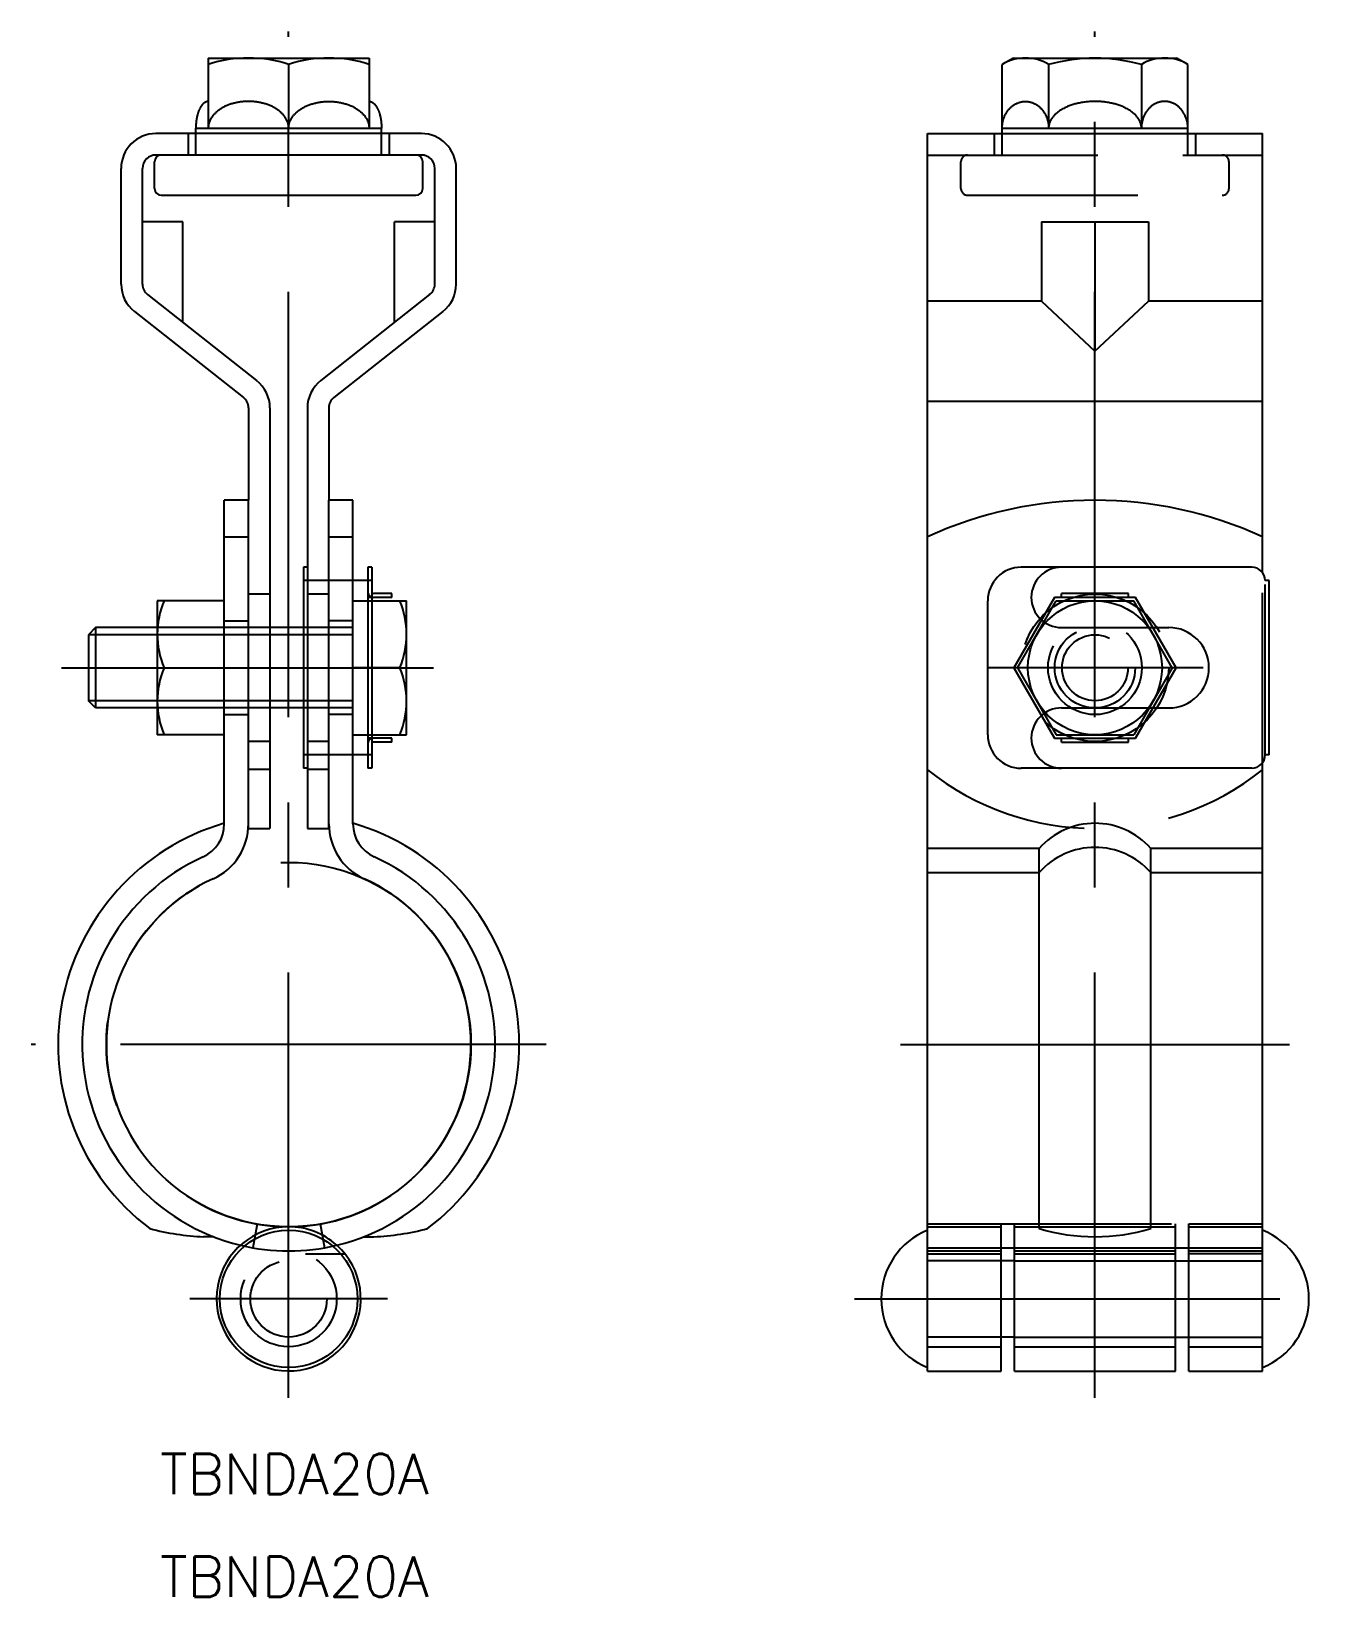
# Model space of a CAD drawing. Extents: x -19 to 78, y -41 to 76.
import ezdxf

# ---------------------------------------------------------------- set-up
doc = ezdxf.new("R2010")
doc.units = 0
for name, pattern in [('CENTER', [50.8, 31.75, -6.35, 6.35, -6.35]), ('DASHED', [19.05, 12.7, -6.35]), ('PHANTOM', [63.5, 31.75, -6.35, 6.35, -6.35, 6.35, -6.35])]:
    doc.linetypes.add(name, pattern=pattern)
doc.layers.get('0').update_dxf_attribs({"linetype": 'CONTINUOUS'})
doc.layers.add('CENTER', color=1, linetype='CENTER')
doc.styles.get("Standard").update_dxf_attribs({"font": 'txt.shx', "height": 3, "bigfont": 'bigfont.shx'})

msp = doc.modelspace()

# ---------------------------------------------------------------- linework, layer by layer
at = {"color": 7, "linetype": 'CONTINUOUS'}
for p, q in [((-6, 73.63), (6, 73.63)), ((-6, 73.63), (-6, 68.4)), ((6, 73.63), (6, 68.4)), ((54.07, 73.63), (53.23, 73.15)), ((54.07, 73.63), (66.25, 73.63)), ((67.09, 73.15), (66.25, 73.63)), ((0, 73.15), (0, 68.4)), ((53.23, 68), (53.23, 73.15)), ((56.7, 73.15), (56.7, 68.4)), ((63.63, 73.15), (63.63, 68.4)), ((67.09, 68), (67.09, 73.15)), ((9.9, 68), (-9.9, 68)), ((-6.93, 68.4), (6.93, 68.4)), ((-6.93, 68), (-6.93, 68.4)), ((6.93, 68), (6.93, 68.4)), ((47.66, 68), (72.66, 68)), ((47.66, 37.9), (47.66, 68)), ((53.23, 68.4), (67.09, 68.4)), ((72.66, 37.9), (72.66, 68)), ((-10, 63.9), (-10, 65.9)), ((9.9, 66.4), (-9.9, 66.4)), ((10, 63.9), (10, 65.9)), ((-12.5, 56.76), (-12.5, 65.4)), ((-10.9, 56.76), (-10.9, 65.4)), ((10.9, 56.76), (10.9, 65.4)), ((12.5, 56.76), (12.5, 65.4)), ((-9.5, 63.4), (9.5, 63.4)), ((-7.9, 61.4), (-10.9, 61.4)), ((-7.9, 53.91), (-7.9, 61.4)), ((7.9, 53.91), (7.9, 61.4)), ((10.9, 61.4), (7.9, 61.4)), ((56.16, 61.4), (64.16, 61.4)), ((56.16, 61.4), (56.16, 55.5)), ((60.16, 61.4), (60.16, 51.75)), ((64.16, 61.4), (64.16, 55.5)), ((-10.52, 55.98), (-2.39, 49.56)), ((10.52, 55.98), (2.39, 49.56)), ((56.16, 55.5), (47.66, 55.5)), ((56.16, 55.5), (60.16, 51.75)), ((60.16, 51.75), (64.16, 55.5)), ((72.66, 55.5), (64.16, 55.5)), ((-11.51, 54.72), (-3.38, 48.3)), ((11.51, 54.72), (3.38, 48.3)), ((72.66, 48), (47.66, 48)), ((-3, 47.52), (-3, 40.63)), ((-1.4, 47.52), (-1.4, 16.13)), ((1.4, 47.52), (1.4, 16.13)), ((3, 47.52), (3, 40.63)), ((-4.8, 16.47), (-4.8, 40.63)), ((-3, 40.63), (-4.8, 40.63)), ((-3, 16.47), (-3, 40.63)), ((3, 16.47), (3, 40.63)), ((4.8, 40.63), (3, 40.63)), ((4.8, 16.47), (4.8, 40.63)), ((-4.8, 37.9), (-3, 37.9)), ((3, 37.9), (4.8, 37.9)), ((47.66, -24.37), (47.66, 37.9)), ((72.66, 35.23), (72.66, 37.9)), ((1.1, 35.63), (1.1, 31.13)), ((1.4, 35.63), (1.1, 35.63)), ((1.4, 35.63), (1.4, 30.63)), ((5.9, 35.63), (5.9, 20.63)), ((6.2, 35.63), (5.9, 35.63)), ((6.2, 35.63), (6.2, 20.63)), ((71.86, 35.63), (54.66, 35.63)), ((5.9, 34.63), (4.8, 34.63)), ((73.16, 34.63), (72.86, 34.63)), ((73.16, 21.63), (73.16, 34.63)), ((-9.8, 33.13), (-9.8, 23.13)), ((-4.8, 33.13), (-9.8, 33.13)), ((4.8, 33.13), (5.9, 33.13)), ((6.2, 33.13), (8.8, 33.13)), ((7.7, 33.68), (6.35, 33.68)), ((7.7, 33.38), (6.35, 33.38)), ((7.7, 33.38), (7.7, 33.68)), ((8.8, 23.13), (8.8, 33.13)), ((52.16, 23.13), (52.16, 33.13)), ((57.13, 33.38), (54.1, 28.13)), ((54.39, 28.13), (57.27, 33.13)), ((63.19, 33.38), (57.13, 33.38)), ((57.27, 33.13), (63.05, 33.13)), ((62.66, 33.68), (57.66, 33.68)), ((57.66, 33.38), (57.66, 33.68)), ((62.66, 33.38), (62.66, 33.68)), ((65.93, 28.13), (63.05, 33.13)), ((66.22, 28.13), (63.19, 33.38)), ((-14.4, 31.13), (-14.94, 30.59)), ((-14.94, 30.59), (-14.94, 25.67)), ((-9.8, 31.13), (-14.4, 31.13)), ((-14.4, 31.13), (-14.4, 25.13)), ((1.1, 31.13), (-1.4, 31.13)), ((1.4, 31.13), (1.1, 31.13)), ((-9.29, 28.13), (-4.8, 28.13)), ((5.9, 28.13), (4.8, 28.13)), ((8.29, 28.13), (6.2, 28.13)), ((54.1, 28.13), (57.13, 22.88)), ((54.39, 28.13), (57.27, 23.13)), ((65.93, 28.13), (63.05, 23.13)), ((63.19, 22.88), (66.22, 28.13)), ((-14.4, 25.13), (-14.94, 25.67)), ((-9.8, 25.13), (-14.4, 25.13)), ((1.1, 25.13), (-1.4, 25.13)), ((1.1, 25.13), (1.1, 20.63)), ((1.4, 25.13), (1.1, 25.13)), ((1.4, 25.63), (1.4, 20.63)), ((-4.8, 23.13), (-9.8, 23.13)), ((4.8, 23.13), (5.9, 23.13)), ((6.2, 23.13), (8.8, 23.13)), ((7.7, 22.88), (6.35, 22.88)), ((7.7, 22.58), (6.35, 22.58)), ((7.7, 22.58), (7.7, 22.88)), ((57.13, 22.88), (63.19, 22.88)), ((57.27, 23.13), (63.05, 23.13)), ((57.66, 22.58), (57.66, 22.88)), ((57.66, 22.58), (62.66, 22.58)), ((62.66, 22.58), (62.66, 22.88)), ((5.9, 21.63), (4.8, 21.63)), ((72.66, -24.37), (72.66, 21.03)), ((73.16, 21.63), (72.86, 21.63)), ((-1.4, 20.52), (-3, 20.52)), ((1.4, 20.63), (1.1, 20.63)), ((3, 20.52), (1.4, 20.52)), ((6.2, 20.63), (5.9, 20.63)), ((71.86, 20.63), (54.66, 20.63)), ((-3, 16.13), (-3, 16.78)), ((3, 16.13), (3, 16.78)), ((-3, 16.13), (-1.4, 16.13)), ((1.4, 16.13), (3, 16.13)), ((55.99, 14.63), (47.66, 14.63)), ((55.99, -13.74), (55.99, 14.63)), ((64.33, -13.74), (64.33, 14.63)), ((72.66, 14.63), (64.33, 14.63)), ((-2.36, -13.39), (-2.51, -14.22)), ((-5.62, -14.34), (-6.35, -14.34)), ((5.62, -14.34), (6.35, -14.34)), ((53.16, -15.17), (67.16, -15.17)), ((53.16, -24.37), (53.16, -15.17)), ((54.16, -24.37), (54.16, -15.17)), ((66.16, -24.37), (66.16, -15.17)), ((67.16, -24.37), (67.16, -15.17)), ((3.89, -15.63), (4.21, -15.63)), ((47.66, -15.63), (53.16, -15.63)), ((54.16, -16.13), (53.16, -16.13)), ((66.16, -16.13), (67.16, -16.13)), ((72.66, -15.63), (67.16, -15.63)), ((54.16, -21.84), (53.16, -21.84)), ((66.16, -21.84), (67.16, -21.84)), ((47.66, -24.37), (53.16, -24.37)), ((54.16, -24.37), (66.16, -24.37)), ((67.16, -24.37), (72.66, -24.37))]:
    msp.add_line(p, q, dxfattribs=at)
at = {"color": 3, "linetype": 'DASHED'}
for p, q in [((-7.5, 68), (-7.5, 66.4)), ((-6.93, 66.4), (-6.93, 68)), ((6.93, 66.4), (6.93, 68)), ((7.5, 68), (7.5, 66.4)), ((52.66, 66.4), (52.66, 68)), ((53.23, 66.4), (53.23, 68)), ((67.09, 66.4), (67.09, 68)), ((67.66, 68), (67.66, 66.4)), ((47.66, 66.4), (72.66, 66.4)), ((50.16, 63.9), (50.16, 65.9)), ((70.16, 63.9), (70.16, 65.9)), ((50.66, 63.4), (69.66, 63.4)), ((72.66, 21.03), (72.66, 35.23)), ((1.4, 34.63), (1.1, 34.63)), ((4.8, 34.63), (1.4, 34.63)), ((6.2, 34.63), (5.9, 34.63)), ((72.86, 21.63), (72.86, 34.63)), ((-1.4, 33.63), (-3, 33.63)), ((3, 33.63), (1.4, 33.63)), ((6.2, 33.38), (5.9, 33.38)), ((5.9, 33.13), (6.2, 33.13)), ((-4.8, 31.63), (-3, 31.63)), ((4.8, 31.63), (3, 31.63)), ((-1.4, 31.13), (-9.8, 31.13)), ((-1.4, 30.59), (-9.8, 30.59)), ((1.1, 31.13), (1.1, 25.13)), ((4.8, 31.13), (1.4, 31.13)), ((1.4, 30.63), (1.4, 25.63)), ((4.8, 30.59), (1.4, 30.59)), ((57.66, 31.13), (65.66, 31.13)), ((6.2, 28.13), (5.9, 28.13)), ((6.2, 28.13), (5.9, 28.13)), ((-1.4, 25.67), (-9.8, 25.67)), ((-1.4, 25.13), (-9.8, 25.13)), ((-4.8, 24.63), (-3, 24.63)), ((4.8, 25.67), (1.4, 25.67)), ((4.8, 25.13), (1.4, 25.13)), ((4.8, 24.63), (3, 24.63)), ((57.66, 25.13), (65.66, 25.13)), ((-1.4, 22.63), (-3, 22.63)), ((3, 22.63), (1.4, 22.63)), ((5.9, 23.13), (6.2, 23.13)), ((6.2, 22.88), (5.9, 22.88)), ((1.4, 21.63), (1.1, 21.63)), ((4.8, 21.63), (1.4, 21.63)), ((6.2, 21.63), (5.9, 21.63)), ((55.99, 12.83), (47.66, 12.83)), ((72.66, 12.83), (64.33, 12.83)), ((2.36, -13.39), (2.67, -15.17)), ((47.66, -13.39), (53.16, -13.39)), ((47.66, -13.6), (53.16, -13.6)), ((53.16, -13.39), (67.16, -13.39)), ((53.16, -15.17), (53.16, -13.39)), ((54.16, -15.17), (54.16, -13.39)), ((54.16, -13.6), (66.16, -13.6)), ((66.16, -15.17), (66.16, -13.39)), ((67.16, -15.17), (67.16, -13.39)), ((67.16, -13.39), (72.66, -13.39)), ((67.16, -13.6), (72.66, -13.6)), ((-2.51, -14.22), (-2.67, -15.17)), ((47.66, -15.17), (53.16, -15.17)), ((67.16, -15.17), (72.66, -15.17)), ((1.26, -15.63), (3.89, -15.63)), ((47.66, -15.4), (53.16, -15.4)), ((53.16, -16.13), (47.66, -16.13)), ((54.16, -15.4), (66.16, -15.4)), ((54.16, -15.63), (66.16, -15.63)), ((54.16, -16.13), (66.16, -16.13)), ((67.16, -15.4), (72.66, -15.4)), ((67.16, -16.13), (72.66, -16.13)), ((53.16, -21.84), (47.66, -21.84)), ((54.16, -21.84), (66.16, -21.84)), ((67.16, -21.84), (72.66, -21.84)), ((47.66, -22.57), (53.16, -22.57)), ((54.16, -22.57), (66.16, -22.57)), ((67.16, -22.57), (72.66, -22.57))]:
    msp.add_line(p, q, dxfattribs=at)
at = {"color": 3, "linetype": 'CONTINUOUS'}
for p, q in [((-9.8, 30.59), (-14.94, 30.59)), ((1.4, 30.59), (-1.4, 30.59)), ((-9.8, 25.67), (-14.94, 25.67)), ((1.4, 25.67), (-1.4, 25.67))]:
    msp.add_line(p, q, dxfattribs=at)
at = {"color": 7, "linetype": 'CONTINUOUS'}
for points in [[(-6, 70.4, 0), (-6.01, 70.4, 0), (-6.02, 70.4, 0), (-6.03, 70.4, 0), (-6.05, 70.4, 0), (-6.06, 70.4, 0), (-6.07, 70.39, 0), (-6.08, 70.39, 0), (-6.09, 70.39, 0), (-6.1, 70.39, 0), (-6.11, 70.39, 0), (-6.12, 70.38, 0), (-6.14, 70.38, 0), (-6.15, 70.37, 0), (-6.16, 70.37, 0), (-6.17, 70.37, 0), (-6.18, 70.36, 0), (-6.19, 70.36, 0), (-6.2, 70.35, 0), (-6.21, 70.35, 0), (-6.23, 70.34, 0), (-6.24, 70.33, 0), (-6.25, 70.33, 0), (-6.26, 70.32, 0), (-6.27, 70.31, 0), (-6.28, 70.31, 0), (-6.29, 70.3, 0), (-6.3, 70.29, 0), (-6.31, 70.28, 0), (-6.32, 70.27, 0), (-6.33, 70.27, 0), (-6.34, 70.26, 0), (-6.36, 70.25, 0), (-6.37, 70.24, 0), (-6.38, 70.23, 0), (-6.39, 70.22, 0), (-6.4, 70.21, 0), (-6.41, 70.2, 0), (-6.42, 70.19, 0), (-6.43, 70.18, 0), (-6.44, 70.16, 0), (-6.45, 70.15, 0), (-6.46, 70.14, 0), (-6.47, 70.13, 0), (-6.48, 70.12, 0), (-6.49, 70.1, 0), (-6.5, 70.09, 0), (-6.51, 70.08, 0), (-6.52, 70.06, 0), (-6.53, 70.05, 0), (-6.53, 70.04, 0), (-6.54, 70.02, 0), (-6.55, 70.01, 0), (-6.56, 69.99, 0), (-6.57, 69.98, 0), (-6.58, 69.96, 0), (-6.59, 69.95, 0), (-6.6, 69.93, 0), (-6.61, 69.91, 0), (-6.61, 69.9, 0), (-6.62, 69.88, 0), (-6.63, 69.87, 0), (-6.64, 69.85, 0), (-6.65, 69.83, 0), (-6.66, 69.81, 0), (-6.66, 69.8, 0), (-6.67, 69.78, 0), (-6.68, 69.76, 0), (-6.69, 69.74, 0), (-6.7, 69.72, 0), (-6.7, 69.71, 0), (-6.71, 69.69, 0), (-6.72, 69.67, 0), (-6.72, 69.65, 0), (-6.73, 69.63, 0), (-6.74, 69.61, 0), (-6.75, 69.59, 0), (-6.75, 69.57, 0), (-6.76, 69.55, 0), (-6.77, 69.53, 0), (-6.77, 69.51, 0), (-6.78, 69.49, 0), (-6.78, 69.47, 0), (-6.79, 69.45, 0), (-6.8, 69.43, 0), (-6.8, 69.41, 0), (-6.81, 69.39, 0), (-6.81, 69.36, 0), (-6.82, 69.34, 0), (-6.82, 69.32, 0), (-6.83, 69.3, 0), (-6.83, 69.28, 0), (-6.84, 69.26, 0), (-6.84, 69.23, 0), (-6.85, 69.21, 0), (-6.85, 69.19, 0), (-6.86, 69.17, 0), (-6.86, 69.14, 0), (-6.87, 69.12, 0), (-6.87, 69.1, 0), (-6.87, 69.07, 0), (-6.88, 69.05, 0), (-6.88, 69.03, 0), (-6.88, 69, 0), (-6.89, 68.98, 0), (-6.89, 68.96, 0), (-6.89, 68.93, 0), (-6.9, 68.91, 0), (-6.9, 68.89, 0), (-6.9, 68.86, 0), (-6.91, 68.84, 0), (-6.91, 68.81, 0), (-6.91, 68.79, 0), (-6.91, 68.77, 0), (-6.91, 68.74, 0), (-6.92, 68.72, 0), (-6.92, 68.69, 0), (-6.92, 68.67, 0), (-6.92, 68.64, 0), (-6.92, 68.62, 0), (-6.92, 68.6, 0), (-6.92, 68.57, 0), (-6.93, 68.55, 0), (-6.93, 68.52, 0), (-6.93, 68.5, 0), (-6.93, 68.47, 0), (-6.93, 68.45, 0), (-6.93, 68.42, 0), (-6.93, 68.4, 0)], [(0, 68.4, 0), (0, 68.45, 0), (0, 68.5, 0), (-0.01, 68.55, 0), (-0.01, 68.6, 0), (-0.02, 68.64, 0), (-0.03, 68.69, 0), (-0.04, 68.74, 0), (-0.06, 68.79, 0), (-0.07, 68.84, 0), (-0.09, 68.89, 0), (-0.11, 68.93, 0), (-0.13, 68.98, 0), (-0.15, 69.03, 0), (-0.18, 69.07, 0), (-0.2, 69.12, 0), (-0.23, 69.17, 0), (-0.26, 69.21, 0), (-0.29, 69.26, 0), (-0.32, 69.3, 0), (-0.35, 69.34, 0), (-0.39, 69.39, 0), (-0.43, 69.43, 0), (-0.47, 69.47, 0), (-0.51, 69.51, 0), (-0.55, 69.55, 0), (-0.59, 69.59, 0), (-0.63, 69.63, 0), (-0.68, 69.67, 0), (-0.73, 69.71, 0), (-0.78, 69.74, 0), (-0.83, 69.78, 0), (-0.88, 69.81, 0), (-0.93, 69.85, 0), (-0.99, 69.88, 0), (-1.04, 69.91, 0), (-1.1, 69.95, 0), (-1.15, 69.98, 0), (-1.21, 70.01, 0), (-1.27, 70.04, 0), (-1.33, 70.06, 0), (-1.4, 70.09, 0), (-1.46, 70.12, 0), (-1.52, 70.14, 0), (-1.59, 70.16, 0), (-1.65, 70.19, 0), (-1.72, 70.21, 0), (-1.78, 70.23, 0), (-1.85, 70.25, 0), (-1.92, 70.27, 0), (-1.99, 70.28, 0), (-2.06, 70.3, 0), (-2.13, 70.31, 0), (-2.2, 70.33, 0), (-2.27, 70.34, 0), (-2.34, 70.35, 0), (-2.41, 70.36, 0), (-2.49, 70.37, 0), (-2.56, 70.38, 0), (-2.63, 70.39, 0), (-2.71, 70.39, 0), (-2.78, 70.39, 0), (-2.85, 70.4, 0), (-2.93, 70.4, 0), (-3, 70.4, 0), (-3.07, 70.4, 0), (-3.15, 70.4, 0), (-3.22, 70.39, 0), (-3.29, 70.39, 0), (-3.37, 70.39, 0), (-3.44, 70.38, 0), (-3.51, 70.37, 0), (-3.59, 70.36, 0), (-3.66, 70.35, 0), (-3.73, 70.34, 0), (-3.8, 70.33, 0), (-3.87, 70.31, 0), (-3.94, 70.3, 0), (-4.01, 70.28, 0), (-4.08, 70.27, 0), (-4.15, 70.25, 0), (-4.22, 70.23, 0), (-4.28, 70.21, 0), (-4.35, 70.19, 0), (-4.41, 70.16, 0), (-4.48, 70.14, 0), (-4.54, 70.12, 0), (-4.6, 70.09, 0), (-4.67, 70.06, 0), (-4.73, 70.04, 0), (-4.79, 70.01, 0), (-4.85, 69.98, 0), (-4.9, 69.95, 0), (-4.96, 69.91, 0), (-5.01, 69.88, 0), (-5.07, 69.85, 0), (-5.12, 69.81, 0), (-5.17, 69.78, 0), (-5.22, 69.74, 0), (-5.27, 69.71, 0), (-5.32, 69.67, 0), (-5.37, 69.63, 0), (-5.41, 69.59, 0), (-5.45, 69.55, 0), (-5.49, 69.51, 0), (-5.53, 69.47, 0), (-5.57, 69.43, 0), (-5.61, 69.39, 0), (-5.65, 69.34, 0), (-5.68, 69.3, 0), (-5.71, 69.26, 0), (-5.74, 69.21, 0), (-5.77, 69.17, 0), (-5.8, 69.12, 0), (-5.82, 69.07, 0), (-5.85, 69.03, 0), (-5.87, 68.98, 0), (-5.89, 68.93, 0), (-5.91, 68.89, 0), (-5.93, 68.84, 0), (-5.94, 68.79, 0), (-5.96, 68.74, 0), (-5.97, 68.69, 0), (-5.98, 68.64, 0), (-5.99, 68.6, 0), (-5.99, 68.55, 0), (-6, 68.5, 0), (-6, 68.45, 0), (-6, 68.4, 0)], [(0, 68.4, 0), (0, 68.45, 0), (0, 68.5, 0), (0.01, 68.55, 0), (0.01, 68.6, 0), (0.02, 68.64, 0), (0.03, 68.69, 0), (0.04, 68.74, 0), (0.06, 68.79, 0), (0.07, 68.84, 0), (0.09, 68.89, 0), (0.11, 68.93, 0), (0.13, 68.98, 0), (0.15, 69.03, 0), (0.18, 69.07, 0), (0.2, 69.12, 0), (0.23, 69.17, 0), (0.26, 69.21, 0), (0.29, 69.26, 0), (0.32, 69.3, 0), (0.35, 69.34, 0), (0.39, 69.39, 0), (0.43, 69.43, 0), (0.47, 69.47, 0), (0.51, 69.51, 0), (0.55, 69.55, 0), (0.59, 69.59, 0), (0.63, 69.63, 0), (0.68, 69.67, 0), (0.73, 69.71, 0), (0.78, 69.74, 0), (0.83, 69.78, 0), (0.88, 69.81, 0), (0.93, 69.85, 0), (0.99, 69.88, 0), (1.04, 69.91, 0), (1.1, 69.95, 0), (1.15, 69.98, 0), (1.21, 70.01, 0), (1.27, 70.04, 0), (1.33, 70.06, 0), (1.4, 70.09, 0), (1.46, 70.12, 0), (1.52, 70.14, 0), (1.59, 70.16, 0), (1.65, 70.19, 0), (1.72, 70.21, 0), (1.78, 70.23, 0), (1.85, 70.25, 0), (1.92, 70.27, 0), (1.99, 70.28, 0), (2.06, 70.3, 0), (2.13, 70.31, 0), (2.2, 70.33, 0), (2.27, 70.34, 0), (2.34, 70.35, 0), (2.41, 70.36, 0), (2.49, 70.37, 0), (2.56, 70.38, 0), (2.63, 70.39, 0), (2.71, 70.39, 0), (2.78, 70.39, 0), (2.85, 70.4, 0), (2.93, 70.4, 0), (3, 70.4, 0), (3.07, 70.4, 0), (3.15, 70.4, 0), (3.22, 70.39, 0), (3.29, 70.39, 0), (3.37, 70.39, 0), (3.44, 70.38, 0), (3.51, 70.37, 0), (3.59, 70.36, 0), (3.66, 70.35, 0), (3.73, 70.34, 0), (3.8, 70.33, 0), (3.87, 70.31, 0), (3.94, 70.3, 0), (4.01, 70.28, 0), (4.08, 70.27, 0), (4.15, 70.25, 0), (4.22, 70.23, 0), (4.28, 70.21, 0), (4.35, 70.19, 0), (4.41, 70.16, 0), (4.48, 70.14, 0), (4.54, 70.12, 0), (4.6, 70.09, 0), (4.67, 70.06, 0), (4.73, 70.04, 0), (4.79, 70.01, 0), (4.85, 69.98, 0), (4.9, 69.95, 0), (4.96, 69.91, 0), (5.01, 69.88, 0), (5.07, 69.85, 0), (5.12, 69.81, 0), (5.17, 69.78, 0), (5.22, 69.74, 0), (5.27, 69.71, 0), (5.32, 69.67, 0), (5.37, 69.63, 0), (5.41, 69.59, 0), (5.45, 69.55, 0), (5.49, 69.51, 0), (5.53, 69.47, 0), (5.57, 69.43, 0), (5.61, 69.39, 0), (5.65, 69.34, 0), (5.68, 69.3, 0), (5.71, 69.26, 0), (5.74, 69.21, 0), (5.77, 69.17, 0), (5.8, 69.12, 0), (5.82, 69.07, 0), (5.85, 69.03, 0), (5.87, 68.98, 0), (5.89, 68.93, 0), (5.91, 68.89, 0), (5.93, 68.84, 0), (5.94, 68.79, 0), (5.96, 68.74, 0), (5.97, 68.69, 0), (5.98, 68.64, 0), (5.99, 68.6, 0), (5.99, 68.55, 0), (6, 68.5, 0), (6, 68.45, 0), (6, 68.4, 0)], [(6, 70.4, 0), (6.01, 70.4, 0), (6.02, 70.4, 0), (6.03, 70.4, 0), (6.05, 70.4, 0), (6.06, 70.4, 0), (6.07, 70.39, 0), (6.08, 70.39, 0), (6.09, 70.39, 0), (6.1, 70.39, 0), (6.11, 70.39, 0), (6.12, 70.38, 0), (6.14, 70.38, 0), (6.15, 70.37, 0), (6.16, 70.37, 0), (6.17, 70.37, 0), (6.18, 70.36, 0), (6.19, 70.36, 0), (6.2, 70.35, 0), (6.21, 70.35, 0), (6.23, 70.34, 0), (6.24, 70.33, 0), (6.25, 70.33, 0), (6.26, 70.32, 0), (6.27, 70.31, 0), (6.28, 70.31, 0), (6.29, 70.3, 0), (6.3, 70.29, 0), (6.31, 70.28, 0), (6.32, 70.27, 0), (6.33, 70.27, 0), (6.34, 70.26, 0), (6.36, 70.25, 0), (6.37, 70.24, 0), (6.38, 70.23, 0), (6.39, 70.22, 0), (6.4, 70.21, 0), (6.41, 70.2, 0), (6.42, 70.19, 0), (6.43, 70.18, 0), (6.44, 70.16, 0), (6.45, 70.15, 0), (6.46, 70.14, 0), (6.47, 70.13, 0), (6.48, 70.12, 0), (6.49, 70.1, 0), (6.5, 70.09, 0), (6.51, 70.08, 0), (6.52, 70.06, 0), (6.53, 70.05, 0), (6.53, 70.04, 0), (6.54, 70.02, 0), (6.55, 70.01, 0), (6.56, 69.99, 0), (6.57, 69.98, 0), (6.58, 69.96, 0), (6.59, 69.95, 0), (6.6, 69.93, 0), (6.61, 69.91, 0), (6.61, 69.9, 0), (6.62, 69.88, 0), (6.63, 69.87, 0), (6.64, 69.85, 0), (6.65, 69.83, 0), (6.66, 69.81, 0), (6.66, 69.8, 0), (6.67, 69.78, 0), (6.68, 69.76, 0), (6.69, 69.74, 0), (6.7, 69.72, 0), (6.7, 69.71, 0), (6.71, 69.69, 0), (6.72, 69.67, 0), (6.72, 69.65, 0), (6.73, 69.63, 0), (6.74, 69.61, 0), (6.75, 69.59, 0), (6.75, 69.57, 0), (6.76, 69.55, 0), (6.77, 69.53, 0), (6.77, 69.51, 0), (6.78, 69.49, 0), (6.78, 69.47, 0), (6.79, 69.45, 0), (6.8, 69.43, 0), (6.8, 69.41, 0), (6.81, 69.39, 0), (6.81, 69.36, 0), (6.82, 69.34, 0), (6.82, 69.32, 0), (6.83, 69.3, 0), (6.83, 69.28, 0), (6.84, 69.26, 0), (6.84, 69.23, 0), (6.85, 69.21, 0), (6.85, 69.19, 0), (6.86, 69.17, 0), (6.86, 69.14, 0), (6.87, 69.12, 0), (6.87, 69.1, 0), (6.87, 69.07, 0), (6.88, 69.05, 0), (6.88, 69.03, 0), (6.88, 69, 0), (6.89, 68.98, 0), (6.89, 68.96, 0), (6.89, 68.93, 0), (6.9, 68.91, 0), (6.9, 68.89, 0), (6.9, 68.86, 0), (6.91, 68.84, 0), (6.91, 68.81, 0), (6.91, 68.79, 0), (6.91, 68.77, 0), (6.91, 68.74, 0), (6.92, 68.72, 0), (6.92, 68.69, 0), (6.92, 68.67, 0), (6.92, 68.64, 0), (6.92, 68.62, 0), (6.92, 68.6, 0), (6.92, 68.57, 0), (6.93, 68.55, 0), (6.93, 68.52, 0), (6.93, 68.5, 0), (6.93, 68.47, 0), (6.93, 68.45, 0), (6.93, 68.42, 0), (6.93, 68.4, 0)], [(53.23, 68.4, 0), (53.23, 68.45, 0), (53.24, 68.5, 0), (53.24, 68.55, 0), (53.24, 68.6, 0), (53.25, 68.64, 0), (53.25, 68.69, 0), (53.26, 68.74, 0), (53.27, 68.79, 0), (53.28, 68.84, 0), (53.29, 68.89, 0), (53.3, 68.93, 0), (53.31, 68.98, 0), (53.32, 69.03, 0), (53.33, 69.07, 0), (53.35, 69.12, 0), (53.37, 69.17, 0), (53.38, 69.21, 0), (53.4, 69.26, 0), (53.42, 69.3, 0), (53.44, 69.34, 0), (53.46, 69.39, 0), (53.48, 69.43, 0), (53.5, 69.47, 0), (53.53, 69.51, 0), (53.55, 69.55, 0), (53.57, 69.59, 0), (53.6, 69.63, 0), (53.63, 69.67, 0), (53.65, 69.71, 0), (53.68, 69.74, 0), (53.71, 69.78, 0), (53.74, 69.81, 0), (53.77, 69.85, 0), (53.8, 69.88, 0), (53.83, 69.91, 0), (53.87, 69.95, 0), (53.9, 69.98, 0), (53.93, 70.01, 0), (53.97, 70.04, 0), (54, 70.06, 0), (54.04, 70.09, 0), (54.07, 70.12, 0), (54.11, 70.14, 0), (54.15, 70.16, 0), (54.19, 70.19, 0), (54.22, 70.21, 0), (54.26, 70.23, 0), (54.3, 70.25, 0), (54.34, 70.27, 0), (54.38, 70.28, 0), (54.42, 70.3, 0), (54.46, 70.31, 0), (54.5, 70.33, 0), (54.54, 70.34, 0), (54.59, 70.35, 0), (54.63, 70.36, 0), (54.67, 70.37, 0), (54.71, 70.38, 0), (54.75, 70.39, 0), (54.8, 70.39, 0), (54.84, 70.39, 0), (54.88, 70.4, 0), (54.92, 70.4, 0), (54.97, 70.4, 0), (55.01, 70.4, 0), (55.05, 70.4, 0), (55.09, 70.39, 0), (55.13, 70.39, 0), (55.18, 70.39, 0), (55.22, 70.38, 0), (55.26, 70.37, 0), (55.3, 70.36, 0), (55.34, 70.35, 0), (55.39, 70.34, 0), (55.43, 70.33, 0), (55.47, 70.31, 0), (55.51, 70.3, 0), (55.55, 70.28, 0), (55.59, 70.27, 0), (55.63, 70.25, 0), (55.67, 70.23, 0), (55.71, 70.21, 0), (55.74, 70.19, 0), (55.78, 70.16, 0), (55.82, 70.14, 0), (55.86, 70.12, 0), (55.89, 70.09, 0), (55.93, 70.06, 0), (55.96, 70.04, 0), (56, 70.01, 0), (56.03, 69.98, 0), (56.06, 69.95, 0), (56.1, 69.91, 0), (56.13, 69.88, 0), (56.16, 69.85, 0), (56.19, 69.81, 0), (56.22, 69.78, 0), (56.25, 69.74, 0), (56.28, 69.71, 0), (56.3, 69.67, 0), (56.33, 69.63, 0), (56.36, 69.59, 0), (56.38, 69.55, 0), (56.41, 69.51, 0), (56.43, 69.47, 0), (56.45, 69.43, 0), (56.47, 69.39, 0), (56.49, 69.34, 0), (56.51, 69.3, 0), (56.53, 69.26, 0), (56.55, 69.21, 0), (56.57, 69.17, 0), (56.58, 69.12, 0), (56.6, 69.07, 0), (56.61, 69.03, 0), (56.62, 68.98, 0), (56.63, 68.93, 0), (56.65, 68.89, 0), (56.66, 68.84, 0), (56.66, 68.79, 0), (56.67, 68.74, 0), (56.68, 68.69, 0), (56.68, 68.64, 0), (56.69, 68.6, 0), (56.69, 68.55, 0), (56.7, 68.5, 0), (56.7, 68.45, 0), (56.7, 68.4, 0)], [(63.63, 68.4, 0), (63.62, 68.45, 0), (63.62, 68.5, 0), (63.62, 68.55, 0), (63.61, 68.6, 0), (63.6, 68.64, 0), (63.59, 68.69, 0), (63.57, 68.74, 0), (63.56, 68.79, 0), (63.54, 68.84, 0), (63.52, 68.89, 0), (63.5, 68.93, 0), (63.48, 68.98, 0), (63.45, 69.03, 0), (63.42, 69.07, 0), (63.39, 69.12, 0), (63.36, 69.17, 0), (63.33, 69.21, 0), (63.29, 69.26, 0), (63.26, 69.3, 0), (63.22, 69.34, 0), (63.18, 69.39, 0), (63.13, 69.43, 0), (63.09, 69.47, 0), (63.04, 69.51, 0), (62.99, 69.55, 0), (62.94, 69.59, 0), (62.89, 69.63, 0), (62.84, 69.67, 0), (62.78, 69.71, 0), (62.73, 69.74, 0), (62.67, 69.78, 0), (62.61, 69.81, 0), (62.55, 69.85, 0), (62.49, 69.88, 0), (62.42, 69.91, 0), (62.36, 69.95, 0), (62.29, 69.98, 0), (62.23, 70.01, 0), (62.16, 70.04, 0), (62.09, 70.06, 0), (62.01, 70.09, 0), (61.94, 70.12, 0), (61.87, 70.14, 0), (61.79, 70.16, 0), (61.72, 70.19, 0), (61.64, 70.21, 0), (61.57, 70.23, 0), (61.49, 70.25, 0), (61.41, 70.27, 0), (61.33, 70.28, 0), (61.25, 70.3, 0), (61.17, 70.31, 0), (61.09, 70.33, 0), (61, 70.34, 0), (60.92, 70.35, 0), (60.84, 70.36, 0), (60.75, 70.37, 0), (60.67, 70.38, 0), (60.59, 70.39, 0), (60.5, 70.39, 0), (60.42, 70.39, 0), (60.33, 70.4, 0), (60.25, 70.4, 0), (60.16, 70.4, 0), (60.08, 70.4, 0), (59.99, 70.4, 0), (59.91, 70.39, 0), (59.82, 70.39, 0), (59.74, 70.39, 0), (59.65, 70.38, 0), (59.57, 70.37, 0), (59.49, 70.36, 0), (59.4, 70.35, 0), (59.32, 70.34, 0), (59.24, 70.33, 0), (59.16, 70.31, 0), (59.07, 70.3, 0), (58.99, 70.28, 0), (58.91, 70.27, 0), (58.84, 70.25, 0), (58.76, 70.23, 0), (58.68, 70.21, 0), (58.6, 70.19, 0), (58.53, 70.16, 0), (58.45, 70.14, 0), (58.38, 70.12, 0), (58.31, 70.09, 0), (58.24, 70.06, 0), (58.17, 70.04, 0), (58.1, 70.01, 0), (58.03, 69.98, 0), (57.96, 69.95, 0), (57.9, 69.91, 0), (57.84, 69.88, 0), (57.77, 69.85, 0), (57.71, 69.81, 0), (57.65, 69.78, 0), (57.59, 69.74, 0), (57.54, 69.71, 0), (57.48, 69.67, 0), (57.43, 69.63, 0), (57.38, 69.59, 0), (57.33, 69.55, 0), (57.28, 69.51, 0), (57.23, 69.47, 0), (57.19, 69.43, 0), (57.15, 69.39, 0), (57.11, 69.34, 0), (57.07, 69.3, 0), (57.03, 69.26, 0), (56.99, 69.21, 0), (56.96, 69.17, 0), (56.93, 69.12, 0), (56.9, 69.07, 0), (56.87, 69.03, 0), (56.85, 68.98, 0), (56.82, 68.93, 0), (56.8, 68.89, 0), (56.78, 68.84, 0), (56.76, 68.79, 0), (56.75, 68.74, 0), (56.73, 68.69, 0), (56.72, 68.64, 0), (56.71, 68.6, 0), (56.71, 68.55, 0), (56.7, 68.5, 0), (56.7, 68.45, 0), (56.7, 68.4, 0)], [(67.09, 68.4, 0), (67.09, 68.45, 0), (67.09, 68.5, 0), (67.08, 68.55, 0), (67.08, 68.6, 0), (67.08, 68.64, 0), (67.07, 68.69, 0), (67.06, 68.74, 0), (67.06, 68.79, 0), (67.05, 68.84, 0), (67.04, 68.89, 0), (67.03, 68.93, 0), (67.02, 68.98, 0), (67, 69.03, 0), (66.99, 69.07, 0), (66.97, 69.12, 0), (66.96, 69.17, 0), (66.94, 69.21, 0), (66.92, 69.26, 0), (66.9, 69.3, 0), (66.89, 69.34, 0), (66.86, 69.39, 0), (66.84, 69.43, 0), (66.82, 69.47, 0), (66.8, 69.51, 0), (66.77, 69.55, 0), (66.75, 69.59, 0), (66.72, 69.63, 0), (66.7, 69.67, 0), (66.67, 69.71, 0), (66.64, 69.74, 0), (66.61, 69.78, 0), (66.58, 69.81, 0), (66.55, 69.85, 0), (66.52, 69.88, 0), (66.49, 69.91, 0), (66.46, 69.95, 0), (66.42, 69.98, 0), (66.39, 70.01, 0), (66.35, 70.04, 0), (66.32, 70.06, 0), (66.28, 70.09, 0), (66.25, 70.12, 0), (66.21, 70.14, 0), (66.17, 70.16, 0), (66.14, 70.19, 0), (66.1, 70.21, 0), (66.06, 70.23, 0), (66.02, 70.25, 0), (65.98, 70.27, 0), (65.94, 70.28, 0), (65.9, 70.3, 0), (65.86, 70.31, 0), (65.82, 70.33, 0), (65.78, 70.34, 0), (65.74, 70.35, 0), (65.7, 70.36, 0), (65.65, 70.37, 0), (65.61, 70.38, 0), (65.57, 70.39, 0), (65.53, 70.39, 0), (65.48, 70.39, 0), (65.44, 70.4, 0), (65.4, 70.4, 0), (65.36, 70.4, 0), (65.32, 70.4, 0), (65.27, 70.4, 0), (65.23, 70.39, 0), (65.19, 70.39, 0), (65.15, 70.39, 0), (65.1, 70.38, 0), (65.06, 70.37, 0), (65.02, 70.36, 0), (64.98, 70.35, 0), (64.94, 70.34, 0), (64.9, 70.33, 0), (64.85, 70.31, 0), (64.81, 70.3, 0), (64.77, 70.28, 0), (64.73, 70.27, 0), (64.69, 70.25, 0), (64.66, 70.23, 0), (64.62, 70.21, 0), (64.58, 70.19, 0), (64.54, 70.16, 0), (64.5, 70.14, 0), (64.47, 70.12, 0), (64.43, 70.09, 0), (64.4, 70.06, 0), (64.36, 70.04, 0), (64.33, 70.01, 0), (64.29, 69.98, 0), (64.26, 69.95, 0), (64.23, 69.91, 0), (64.19, 69.88, 0), (64.16, 69.85, 0), (64.13, 69.81, 0), (64.1, 69.78, 0), (64.07, 69.74, 0), (64.05, 69.71, 0), (64.02, 69.67, 0), (63.99, 69.63, 0), (63.97, 69.59, 0), (63.94, 69.55, 0), (63.92, 69.51, 0), (63.89, 69.47, 0), (63.87, 69.43, 0), (63.85, 69.39, 0), (63.83, 69.34, 0), (63.81, 69.3, 0), (63.79, 69.26, 0), (63.77, 69.21, 0), (63.76, 69.17, 0), (63.74, 69.12, 0), (63.73, 69.07, 0), (63.71, 69.03, 0), (63.7, 68.98, 0), (63.69, 68.93, 0), (63.68, 68.89, 0), (63.67, 68.84, 0), (63.66, 68.79, 0), (63.65, 68.74, 0), (63.64, 68.69, 0), (63.64, 68.64, 0), (63.63, 68.6, 0), (63.63, 68.55, 0), (63.63, 68.5, 0), (63.63, 68.45, 0), (63.63, 68.4, 0)]]:
    msp.add_polyline3d(points, dxfattribs=at)
at = {"color": 3, "linetype": 'DASHED'}
for centre, radius in [((60.16, 28.13), 5.5), ((60.16, 28.13), 5.5), ((60.16, 28.13), 3.5), ((60.16, 28.13), 3), ((60.16, 28.13), 2.46), ((0, -18.98), 3.58), ((0, -18.98), 2.85)]:
    msp.add_circle(centre, radius, dxfattribs=at)
at = {"color": 7, "linetype": 'CONTINUOUS'}
for centre, radius in [((60.16, 28.13), 5), ((0, -18.98), 5.13)]:
    msp.add_circle(centre, radius, dxfattribs=at)
at = {"color": 3, "linetype": 'PHANTOM'}
msp.add_circle((0, 0), 13.6, dxfattribs=at)
at = {"color": 7, "linetype": 'CONTINUOUS'}
for centre, radius, start, end in [((-3, 64.11), 9.53, 71.6416, 108.3584), ((3, 64.11), 9.53, 71.6416, 108.3584), ((54.97, 70.3), 3.34, 58.7276, 121.2724), ((60.16, 61.01), 12.62, 74.0672, 105.9328), ((65.36, 70.3), 3.34, 58.7276, 121.2724), ((-9.9, 65.4), 2.6, 90, 180), ((9.9, 65.4), 2.6, 0, 90), ((-9.9, 65.4), 1, 90, 180), ((-9.5, 65.9), 0.5, 90, 180), ((9.5, 65.9), 0.5, 0, 90), ((9.9, 65.4), 1, 0, 90), ((-9.5, 63.9), 0.5, 180, 270), ((9.5, 63.9), 0.5, 270, 360), ((-9.9, 56.76), 2.6, 180, 231.7098), ((-9.9, 56.76), 1, 180, 231.7098), ((9.9, 56.76), 1, 308.2902, 0), ((9.9, 56.76), 2.6, 308.2902, 0), ((-4, 47.52), 2.6, 0, 51.7098), ((4, 47.52), 2.6, 128.2902, 180), ((-4, 47.52), 1, 0, 51.7098), ((4, 47.52), 1, 128.2902, 180), ((60.16, 10.63), 30, 65.3757, 114.6243), ((54.66, 33.13), 2.5, 90, 180), ((71.86, 34.63), 1, 0, 90), ((-3.45, 30.63), 6.35, 156.815, 203.185), ((6.35, 33.83), 0.15, 180, 270), ((6.35, 33.83), 0.45, 250.5288, 270), ((2.45, 30.63), 6.35, 336.815, 23.185), ((-3.45, 25.63), 6.35, 156.815, 203.185), ((2.45, 25.63), 6.35, 336.815, 23.185), ((6.35, 22.43), 0.45, 90, 109.4712), ((6.35, 22.43), 0.15, 90, 180), ((54.66, 23.13), 2.5, 180, 270), ((71.86, 21.63), 1, 270, 0), ((0, 0), 17.2, 106.2047, 233), ((-7.5, 16.47), 2.7, 294.4793, 360), ((-7.5, 16.47), 4.5, 294.4793, 0), ((7.5, 16.47), 4.5, 180, 245.5207), ((0, 0), 17.2, 307, 73.7953), ((7.5, 16.47), 2.7, 180, 245.5207), ((60.16, 10.97), 5.55, 41.3429, 138.6571), ((0, 0), 15.4, 114.4793, 256.506), ((0, 0), 15.4, 283.494, 65.5207), ((0, 0), 13.6, 114.4793, 65.5207), ((-5.72, 3.42), 17.77, 254.9097, 267.9693), ((0, -18.98), 5.38, 90, 48.1263), ((5.72, 3.42), 17.77, 272.0307, 285.0903), ((49.75, -18.98), 5.54, 112.0948, 247.9052), ((60.16, 0.39), 14.73, 253.5649, 286.4351), ((70.58, -18.98), 5.54, 292.0948, 67.9052)]:
    msp.add_arc(centre, radius, start, end, dxfattribs=at)
at = {"color": 3, "linetype": 'DASHED'}
for centre, radius, start, end in [((50.66, 65.9), 0.5, 90, 180), ((69.66, 65.9), 0.5, 0, 90), ((50.66, 63.9), 0.5, 180, 270), ((69.66, 63.9), 0.5, 270, 0), ((57.66, 33.38), 2.25, 90, 270), ((6.35, 33.83), 0.45, 180, 250.5288), ((65.66, 28.13), 3, 270, 90), ((57.66, 22.88), 2.25, 90, 270), ((6.35, 22.43), 0.45, 109.4712, 180), ((60.16, 36.13), 20, 231.3178, 308.6822), ((60.16, 9.17), 5.55, 41.3429, 138.6571), ((0, -18.98), 5.38, 48.1263, 90), ((0, 0), 15.4, 256.506, 283.494)]:
    msp.add_arc(centre, radius, start, end, dxfattribs=at)
at = {"layer": 'CENTER', "color": 1, "linetype": 'CENTER'}
for p, q in [((0, -26.37), (0, 75.63)), ((60.16, -26.37), (60.16, 75.63)), ((-16.94, 28.13), (10.8, 28.13)), ((68.22, 28.13), (52.1, 28.13)), ((19.2, 0), (-19.2, 0)), ((45.66, 0), (74.66, 0)), ((7.38, -18.98), (-7.38, -18.98)), ((42.21, -18.98), (78.12, -18.98))]:
    msp.add_line(p, q, dxfattribs=at)

# ---------------------------------------------------------------- texts
at = {"color": 7, "linetype": 'CONTINUOUS'}
for p in [(-9.59, -33.55), (-9.59, -41.21)]:
    msp.add_text('TBNDA20A', height=3, dxfattribs=at).set_placement(p)

doc.saveas('drawing.dxf')
